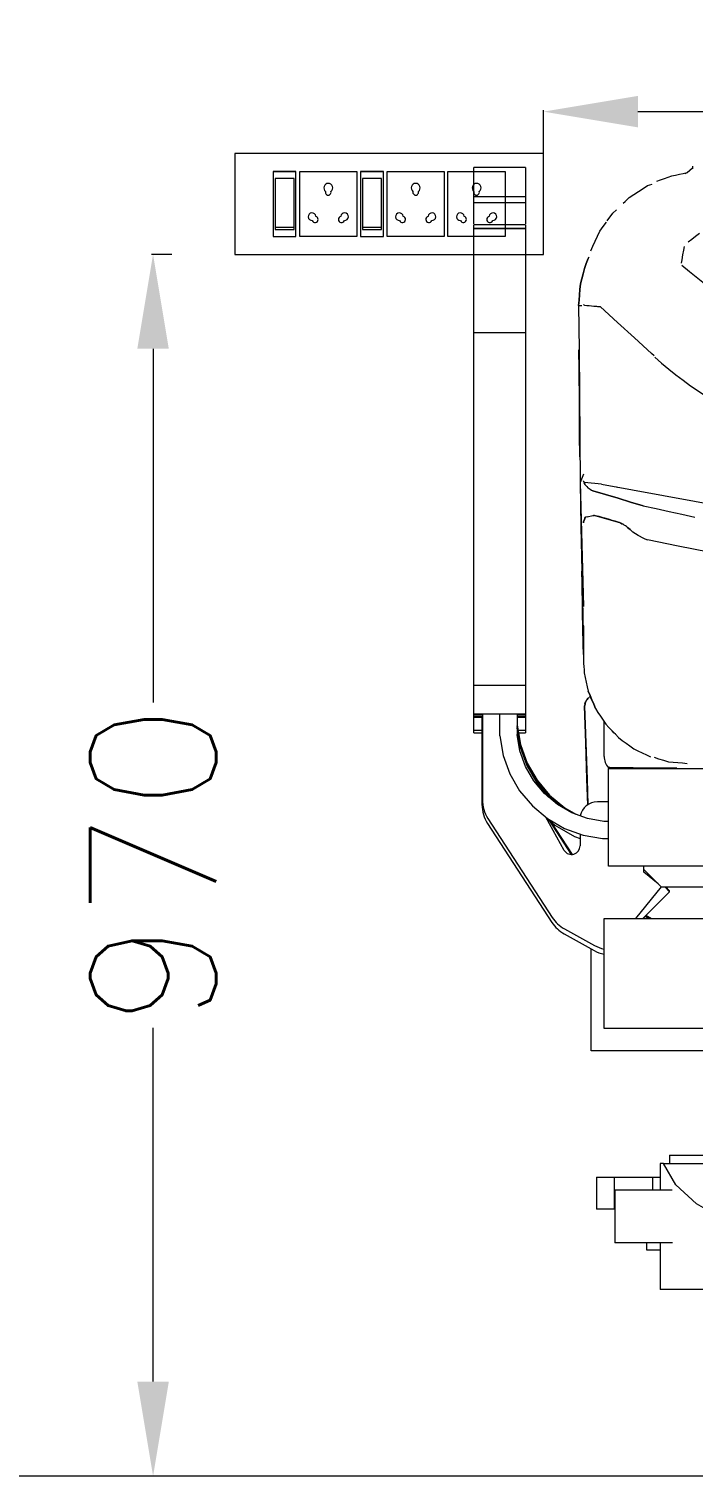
# Model space of a CAD drawing. Extents: x 3552052 to 4102982, y -707811 to -630695.
# Drawn here: x 3875047 to 3875574, y -691537 to -690388 of the extents above; entities that cross this region are included whole.
import ezdxf

# ---------------------------------------------------------------- set-up
doc = ezdxf.new("R2010")
doc.units = 0
doc.header["$LTSCALE"] = 6
doc.header["$MEASUREMENT"] = 0
doc.layers.get('Defpoints').update_dxf_attribs({"linetype": 'CONTINUOUS', "lineweight": 0})
for name, color, linetype, lineweight in [('ELE-2NOS OF 6-16 RAW POWER SOCKET', 1, 'CONTINUOUS', 0), ('ELE-3NOS 6-16A POWER SOCKET', 5, 'CONTINUOUS', 0), ('ELE-4M UPS P.SB', 3, 'CONTINUOUS', 0), ('EQP', 6, 'CONTINUOUS', 0), ('MEP_HVAC_RA_DUCT', 1, 'CONTINUOUS', 0)]:
    doc.layers.add(name, color=color, linetype=linetype, lineweight=lineweight)
doc.styles.add('ROMANS', font='romans.shx')
doc.dimstyles.new('AEPL1', dxfattribs={"dimtxt": 100, "dimasz": 75, "dimexe": 1.25, "dimexo": 50, "dimtad": 0, "dimdec": 0, "dimtxsty": 'ROMANS', "dimcen": 2.5, "dimclrd": 7, "dimclre": 7, "dimadec": 0, "dimazin": 0, "dimtfac": 1, "dimtdec": 0, "dimtmove": 0, "dimatfit": 3, "dimfxl": 1, "dimlwd": 0, "dimlwe": 0, "dimarcsym": 0})

# ---------------------------------------------------------------- blocks, each defined once
blk = doc.blocks.new('543WYH')
at = {"layer": 'ELE-2NOS OF 6-16 RAW POWER SOCKET', "color": 30, "linetype": 'ByBlock', "lineweight": 0}
for p, q in [((-123.5, -57), (-123.5, -90.8)), ((-26.5, -57), (-123.5, -57)), ((-26.5, -57), (-123.5, -57)), ((-113, -59.8), (-113, -88)), ((-37, -59.8), (-113, -59.8)), ((-109.6, -59.8), (-109.6, -88)), ((-37, -88), (-37, -59.8)), ((-26.5, -57), (-26.5, -90.8)), ((-26.5, -90.8), (-26.5, -57)), ((-123.5, -90.8), (-26.5, -90.8)), ((-123.5, -96.4), (-26.5, -96.4)), ((-123.5, -181.4), (-123.5, -96.4)), ((-113, -88), (-37, -88)), ((-26.5, -96.4), (-26.5, -181.4)), ((-26.5, -181.4), (-123.5, -181.4)), ((-123.5, -187.1), (-123.5, -220.9)), ((-26.5, -187.1), (-123.5, -187.1)), ((-26.5, -187.1), (-123.5, -187.1)), ((-113, -189.9), (-113, -218)), ((-37, -189.9), (-113, -189.9)), ((-109.6, -189.9), (-109.6, -218)), ((-37, -218), (-37, -189.9)), ((-26.5, -187.1), (-26.5, -220.9)), ((-26.5, -220.9), (-26.5, -187.1)), ((-123.5, -220.9), (-26.5, -220.9)), ((-123.5, -311.5), (-123.5, -226.5)), ((-123.5, -226.5), (-26.5, -226.5)), ((-113, -218), (-37, -218)), ((-26.5, -226.5), (-26.5, -311.5)), ((-26.5, -311.5), (-123.5, -311.5)), ((-123.5, -402.2), (-123.5, -317.1)), ((-123.5, -317.1), (-26.5, -317.1)), ((-26.5, -317.1), (-26.5, -402.2)), ((-26.5, -402.2), (-123.5, -402.2))]:
    blk.add_line(p, q, dxfattribs=at)
blk.add_lwpolyline([(-150, 0), (-150, -459.1), (0, -459.1), (0, 0)], close=True, dxfattribs=at)
for centre, radius, start, end in [((-97.9, -119.2), 4.6, 112.6838, 345.0951), ((-93.9, -114.7), 5.7, 275.2689, 182.51), ((-57.7, -138.9), 4.22, 71.4031, 288.5969), ((-51, -138.9), 6.62, 217.1584, 142.8416), ((-97.9, -158.6), 4.6, 14.9049, 247.3162), ((-93.9, -163.1), 5.7, 177.49, 84.7311), ((-97.9, -249.3), 4.6, 112.6838, 345.0951), ((-93.9, -244.8), 5.7, 275.2689, 182.51), ((-57.7, -269), 4.22, 71.4031, 288.5969), ((-51, -269), 6.62, 217.1584, 142.8416), ((-97.9, -288.7), 4.6, 14.9049, 247.3162), ((-93.9, -293.2), 5.7, 177.49, 84.7311), ((-97.9, -339.9), 4.6, 112.6838, 345.0951), ((-93.9, -335.4), 5.7, 275.2689, 182.51), ((-57.7, -359.7), 4.22, 71.4031, 288.5969), ((-51, -359.7), 6.62, 217.1584, 142.8416), ((-97.9, -379.4), 4.6, 14.9049, 247.3162), ((-93.9, -383.9), 5.7, 177.49, 84.7311)]:
    blk.add_arc(centre, radius, start, end, dxfattribs=at)
blk = doc.blocks.new('*D379')
at = {"layer": 'Defpoints', "color": 0, "linetype": 'ByBlock', "transparency": 16777216}
for p in [(3875210.4, -690566.9), (3875145.4, -691536.9), (3875210.4, -691536.9)]:
    blk.add_point(p, dxfattribs=at)
at = {"layer": 'ELE-4M UPS P.SB', "color": 7, "linetype": 'ByBlock', "lineweight": 0, "transparency": 16777216}
for p, q in [((3875160.4, -690566.9), (3875144.1, -690566.9)), ((3875145.4, -690641.9), (3875145.4, -690922.7)), ((3875145.4, -691461.9), (3875145.4, -691181.1)), ((3875160.4, -691536.9), (3875144.1, -691536.9))]:
    blk.add_line(p, q, dxfattribs=at)
at = {"layer": 'ELE-4M UPS P.SB', "color": 7, "linetype": 'ByBlock', "transparency": 16777216}
for points in [[(3875132.9, -690641.9), (3875157.9, -690641.9), (3875145.4, -690566.9)], [(3875132.9, -691461.9), (3875157.9, -691461.9), (3875145.4, -691536.9)]]:
    blk.add_solid(points, dxfattribs=at)
at = {"layer": 'ELE-4M UPS P.SB', "color": 0, "linetype": 'ByBlock', "transparency": 16777216, "insert": (3875145.4, -691051.9), "char_height": 100, "attachment_point": 5, "rotation": 90, "style": 'ROMANS'}
blk.add_mtext('970', dxfattribs=at)
blk = doc.blocks.new('*D380')
at = {"layer": 'Defpoints', "color": 0, "linetype": 'ByBlock', "transparency": 16777216}
for p in [(3876525.4, -690453.6), (3875455.3, -690540.3), (3876525.4, -690540.3)]:
    blk.add_point(p, dxfattribs=at)
at = {"layer": 'ELE-4M UPS P.SB', "color": 7, "linetype": 'ByBlock', "lineweight": 0, "transparency": 16777216}
for p, q in [((3875455.3, -690490.3), (3875455.3, -690452.3)), ((3876525.4, -690490.3), (3876525.4, -690452.3)), ((3875530.3, -690453.6), (3875820.7, -690453.6)), ((3876450.4, -690453.6), (3876160, -690453.6))]:
    blk.add_line(p, q, dxfattribs=at)
at = {"layer": 'ELE-4M UPS P.SB', "color": 7, "linetype": 'ByBlock', "transparency": 16777216}
for points in [[(3875530.3, -690441.1), (3875530.3, -690466.1), (3875455.3, -690453.6)], [(3876450.4, -690441.1), (3876450.4, -690466.1), (3876525.4, -690453.6)]]:
    blk.add_solid(points, dxfattribs=at)
at = {"layer": 'ELE-4M UPS P.SB', "color": 0, "linetype": 'ByBlock', "transparency": 16777216, "insert": (3875990.3, -690453.6), "char_height": 100, "attachment_point": 5, "style": 'ROMANS'}
blk.add_mtext('1070', dxfattribs=at)

msp = doc.modelspace()

# ---------------------------------------------------------------- linework, layer by layer
at = {"layer": 'EQP'}
for p, q in [((3875441.1, -690497.9), (3875399.9, -690497.9)), ((3875399.9, -690498), (3875399.9, -690497.9)), ((3875399.9, -690505.5), (3875399.9, -690498)), ((3875441.1, -690497.9), (3875441.1, -690498)), ((3875441.1, -690498), (3875441.1, -690505.5)), ((3875569.4, -690502), (3875573.7, -690498.3)), ((3875399.9, -690521.3), (3875399.9, -690505.5)), ((3875441.1, -690505.5), (3875441.1, -690521.3)), ((3875567.8, -690502.6), (3875569.4, -690502)), ((3875441.1, -690521.2), (3875399.9, -690521.2)), ((3875399.9, -690525.7), (3875399.9, -690521.3)), ((3875441.1, -690521.3), (3875441.1, -690525.7)), ((3875538, -690512.3), (3875541.6, -690511.1)), ((3875538, -690512.3), (3875541.7, -690511.1)), ((3875399.9, -690542.7), (3875399.9, -690525.7)), ((3875399.9, -690525.7), (3875441.1, -690525.7)), ((3875441.1, -690525.7), (3875441.1, -690542.7)), ((3875513.2, -690531.6), (3875510.5, -690534.1)), ((3875441.1, -690543.5), (3875399.9, -690543.5)), ((3875399.9, -690546.4), (3875399.9, -690543.5)), ((3875441.1, -690543.5), (3875441.1, -690546.4)), ((3875505.8, -690540.4), (3875510.5, -690534.1)), ((3875441.1, -690546.4), (3875399.9, -690546.4)), ((3875399.9, -690628.9), (3875399.9, -690546.4)), ((3875399.9, -690546.4), (3875441.1, -690546.4)), ((3875441.1, -690546.4), (3875441.1, -690628.9)), ((3875484.7, -690590.4), (3875484.7, -690590.5)), ((3875399.9, -690908.9), (3875399.9, -690628.9)), ((3875399.9, -690628.9), (3875441.1, -690628.9)), ((3875441.1, -690628.9), (3875441.1, -690908.9)), ((3875484.3, -690727.6), (3875484, -690709.9)), ((3875487, -690741.5), (3875484.5, -690748.1)), ((3875484.5, -690748.1), (3875487, -690846.4)), ((3875487, -690747.1), (3875487, -690746.8)), ((3875501.4, -690749.5), (3875487.9, -690748.1)), ((3875512.9, -690751.6), (3875513.7, -690751.8)), ((3875489.9, -690775.3), (3875494.4, -690774.2)), ((3875495.8, -690774.2), (3875495.2, -690774.1)), ((3875495.2, -690774.1), (3875514.6, -690779.5)), ((3875495.8, -690774.2), (3875496.3, -690774.2)), ((3875499.3, -690774.9), (3875498.9, -690775)), ((3875487.4, -690778.4), (3875487, -690779.4)), ((3875487, -690779.4), (3875487.4, -690778.4)), ((3875487, -690779.7), (3875487, -690780.1)), ((3875487, -690780.1), (3875487, -690779.7)), ((3875489.9, -690775.3), (3875488.6, -690775.5)), ((3875505.2, -690776.6), (3875505.2, -690776.7)), ((3875505.2, -690776.6), (3875505.2, -690776.7)), ((3875505.2, -690776.6), (3875507.4, -690777.4)), ((3875486.5, -690853.6), (3875486.6, -690867.3)), ((3875486.7, -690868.3), (3875486.6, -690867.3)), ((3875399.9, -690931.6), (3875399.9, -690908.9)), ((3875399.9, -690908.9), (3875441.1, -690908.9)), ((3875441.1, -690908.9), (3875441.1, -690931.6)), ((3875488.2, -690923.9), (3875488.7, -690922.3)), ((3875491.4, -690919), (3875490.5, -690919.6)), ((3875490.5, -690919.6), (3875491.1, -690919.2)), ((3875492.6, -690918.4), (3875491.7, -690918.6)), ((3875492.6, -690918.4), (3875491.7, -690918.6)), ((3875492.6, -690918.2), (3875492.1, -690918.5)), ((3875492.1, -690918.5), (3875492.5, -690918.3)), ((3875492.8, -690919.2), (3875492.3, -690917.2)), ((3875494.3, -690921.9), (3875492.8, -690919.2)), ((3875399.9, -690931.6), (3875441.1, -690931.6)), ((3875399.9, -690931.9), (3875399.9, -690931.6)), ((3875399.9, -690933.2), (3875399.9, -690931.9)), ((3875399.9, -690931.9), (3875406.8, -690931.9)), ((3875399.9, -690933.4), (3875406.8, -690933.4)), ((3875399.9, -690934.4), (3875399.9, -690933.5)), ((3875399.9, -690944.7), (3875399.9, -690934.3)), ((3875399.9, -690934.4), (3875406.8, -690934.4)), ((3875406.5, -690934.3), (3875406.5, -691003.8)), ((3875406.8, -690931.6), (3875406.8, -690999.8)), ((3875420.6, -690949.3), (3875420.6, -690931.6)), ((3875434.3, -690931.6), (3875434.3, -690948.1)), ((3875434.3, -690931.9), (3875441.1, -690931.9)), ((3875434.3, -690933.4), (3875441.1, -690933.4)), ((3875434.3, -690934.4), (3875441.1, -690934.4)), ((3875441.1, -690931.6), (3875441.1, -690931.9)), ((3875441.1, -690931.9), (3875441.1, -690933.2)), ((3875441.1, -690933.5), (3875441.1, -690934.4)), ((3875441.1, -690934.3), (3875441.1, -690944.7)), ((3875399.9, -690946.8), (3875399.9, -690944.7)), ((3875399.9, -690944.7), (3875406.5, -690944.7)), ((3875399.9, -690946.8), (3875406.5, -690946.8)), ((3875434.3, -690940.8), (3875437, -690956.1)), ((3875437, -690956.5), (3875434.3, -690941.3)), ((3875437, -690957.9), (3875434.3, -690942.7)), ((3875437, -690958.4), (3875434.3, -690943.2)), ((3875435, -690944.7), (3875441.1, -690944.7)), ((3875435.4, -690946.8), (3875441.1, -690946.8)), ((3875441.1, -690944.7), (3875441.1, -690946.8)), ((3875503.5, -690965.5), (3875503.5, -690938)), ((3875511.2, -690946.9), (3875509.8, -690945.3)), ((3875512.4, -690947.9), (3875511.2, -690946.9)), ((3875420.6, -690949.3), (3875423.3, -690964.7)), ((3875436.6, -690961.1), (3875434.3, -690948.1)), ((3875437, -690956.1), (3875442.3, -690970.8)), ((3875437, -690956.5), (3875437, -690956.1)), ((3875442.3, -690971.2), (3875437, -690956.5)), ((3875437, -690958.4), (3875437, -690957.9)), ((3875442.3, -690972.6), (3875437, -690957.9)), ((3875442.3, -690973.1), (3875437, -690958.4)), ((3875524.4, -690957.6), (3875524, -690957.3)), ((3875423.3, -690964.7), (3875428.6, -690979.4)), ((3875441.1, -690973.5), (3875436.6, -690961.1)), ((3875428.6, -690979.4), (3875436.4, -690992.9)), ((3875447.7, -690985), (3875441.1, -690973.5)), ((3875442.3, -690970.8), (3875450.2, -690984.3)), ((3875442.3, -690971.2), (3875442.3, -690970.8)), ((3875450.2, -690984.8), (3875442.3, -690971.2)), ((3875442.3, -690973.1), (3875442.3, -690972.6)), ((3875450.2, -690986.2), (3875442.3, -690972.6)), ((3875450.2, -690986.7), (3875442.3, -690973.1)), ((3875506.9, -690974.1), (3875506.9, -690975)), ((3875506.9, -690975), (3875623.7, -690975)), ((3875506.9, -691052.7), (3875506.9, -690975)), ((3875436.4, -690992.9), (3875446.5, -691004.9)), ((3875456.2, -690995.1), (3875447.7, -690985)), ((3875450.2, -690984.3), (3875460.2, -690996.3)), ((3875450.2, -690984.8), (3875450.2, -690984.3)), ((3875460.2, -690996.8), (3875450.2, -690984.8)), ((3875450.2, -690986.7), (3875450.2, -690986.2)), ((3875460.2, -690998.2), (3875450.2, -690986.2)), ((3875459.7, -690998), (3875450.2, -690986.7)), ((3875466.4, -691003.6), (3875456.2, -690995.1)), ((3875460.2, -690996.3), (3875472.2, -691006.3)), ((3875460.2, -690996.8), (3875460.2, -690996.3)), ((3875472.2, -691006.8), (3875460.2, -690996.8)), ((3875467.5, -691004.3), (3875460.2, -690998.2)), ((3875477.8, -691010.2), (3875466.4, -691003.6)), ((3875506.9, -691001.6), (3875498.1, -691001.6)), ((3875411.2, -691014.8), (3875462.3, -691093.4)), ((3875446.5, -691004.9), (3875458.5, -691014.9)), ((3875471.7, -691040.2), (3875457.2, -691013.9)), ((3875457.4, -691014.2), (3875464.3, -691020)), ((3875458.5, -691014.9), (3875472, -691022.7)), ((3875472.2, -691006.3), (3875480.9, -691011.3)), ((3875472.2, -691006.8), (3875472.2, -691006.3)), ((3875478.6, -691010.5), (3875472.2, -691006.8)), ((3875490.3, -691014.8), (3875477.8, -691010.2)), ((3875503.3, -691017.1), (3875490.3, -691014.8)), ((3875411, -691018.7), (3875462, -691097.4)), ((3875477.5, -691043.3), (3875460, -691016.4)), ((3875461.2, -691017.4), (3875478, -691043.3)), ((3875464.3, -691020), (3875479.9, -691029)), ((3875472, -691022.7), (3875486.7, -691028.1)), ((3875484.4, -691027.2), (3875484.4, -691036.5)), ((3875506.9, -691017.1), (3875503.3, -691017.1)), ((3875479.9, -691029), (3875484.4, -691030.6)), ((3875486.7, -691028.1), (3875502.1, -691030.8)), ((3875502.1, -691030.8), (3875506.9, -691030.8)), ((3875623.7, -691052.7), (3875506.9, -691052.7)), ((3875535, -691055.4), (3875535, -691052.7)), ((3875535, -691055.4), (3875548.8, -691069.2)), ((3875535, -691057.5), (3875535, -691055.4)), ((3875546.4, -691066.8), (3875535, -691057.5)), ((3875528.6, -691094.1), (3875548.9, -691069.2)), ((3875534.3, -691094.1), (3875555.4, -691073)), ((3875548.8, -691069.2), (3876351, -691069.2)), ((3875555.4, -691073), (3875551.6, -691069.2)), ((3875552.4, -691069.2), (3875555.4, -691072.2)), ((3875555.4, -691073), (3875555.4, -691072.2)), ((3875503.5, -691094.1), (3876388.9, -691094.1)), ((3875503.5, -691181.6), (3875503.5, -691094.1)), ((3875535.9, -691094.1), (3875535, -691093.4)), ((3875538.3, -691094.1), (3875535.9, -691092.5)), ((3875536.7, -691091.7), (3875541.2, -691094.1)), ((3875471.7, -691106.4), (3875495.6, -691119.6)), ((3875472, -691102.4), (3875495.8, -691115.7)), ((3875493.3, -691199.3), (3875493.3, -691118.4)), ((3876388.9, -691181.6), (3875503.5, -691181.6)), ((3875737.4, -691199.3), (3875493.3, -691199.3)), ((3875547.9, -691288.8), (3875547.9, -691309.7)), ((3875550.6, -691288.8), (3875547.9, -691288.8)), ((3875550.6, -691288.8), (3875700.5, -691288.8)), ((3875555.3, -691282.2), (3875555.3, -691288.8)), ((3875555.3, -691282.2), (3875591.1, -691282.2)), ((3875497.5, -691299.5), (3875497.5, -691325.1)), ((3875497.5, -691299.5), (3875511.4, -691299.5)), ((3875511.4, -691299.5), (3875542.2, -691299.5)), ((3875511.4, -691299.5), (3875511.4, -691325.1)), ((3875542.2, -691299.5), (3875548.5, -691299.5)), ((3875542.2, -691309.7), (3875542.2, -691299.5)), ((3875511.9, -691309.7), (3875511.9, -691351.7)), ((3875511.9, -691309.7), (3875526.5, -691309.7)), ((3875526.5, -691309.7), (3875557.6, -691309.7)), ((3875511.4, -691325.1), (3875497.5, -691325.1)), ((3875511.9, -691325.1), (3875511.4, -691325.1)), ((3875526.5, -691351.7), (3875511.9, -691351.7)), ((3875557.7, -691351.7), (3875526.5, -691351.7)), ((3875537, -691351.7), (3875537, -691357.4)), ((3875537, -691357.4), (3875548, -691357.4)), ((3875547.9, -691351.7), (3875547.9, -691374.3)), ((3875548, -691375.3), (3875548, -691388.9)), ((3875687.9, -691388.9), (3875548, -691388.9))]:
    msp.add_line(p, q, dxfattribs=at)
at = {"layer": 'EQP', "flags": 128}
for points in [[(3875574.1, -690498.8), (3875574, -690498.4), (3875574, -690497.9), (3875574, -690497.4), (3875574, -690497)], [(3875556.9, -690504.9), (3875554, -690505.9), (3875551, -690507), (3875548, -690508), (3875545.1, -690509.1)], [(3875569.4, -690502.2), (3875566.3, -690502.9), (3875563.2, -690503.5), (3875560.1, -690504.2), (3875556.9, -690504.9)], [(3875518.7, -690526.3), (3875520.1, -690524.9), (3875523.4, -690521.8)], [(3875523.4, -690521.8), (3875527, -690519.4), (3875530.7, -690517.1), (3875534.4, -690514.7), (3875538, -690512.3)], [(3875500.1, -690548.5), (3875502.7, -690544.9), (3875505.3, -690541.4)], [(3875492.8, -690564.2), (3875494.5, -690560.4), (3875496.4, -690556.4), (3875498.3, -690552.5), (3875500.1, -690548.5)], [(3875579.1, -690550.4), (3875576.1, -690552.7), (3875573.1, -690555), (3875570.1, -690557.3)], [(3875566.9, -690560.8), (3875566.4, -690563.5), (3875565.8, -690567.3), (3875565.2, -690571.2), (3875564.7, -690573.8)], [(3875489.1, -690574.1), (3875488, -690578.2), (3875486.9, -690582.3), (3875485.8, -690586.4), (3875484.7, -690590.5)], [(3875484.7, -690590.4), (3875485.8, -690586.3), (3875486.9, -690582.3), (3875488, -690578.2), (3875489.1, -690574.1)], [(3875484.7, -690590.5), (3875485.8, -690586.4), (3875486.9, -690582.3), (3875488, -690578.2), (3875489.1, -690574.1)], [(3875491.4, -690569.1), (3875490.9, -690570.2), (3875489.1, -690574.1)], [(3875489.1, -690574.1), (3875490.9, -690570.2), (3875491.4, -690569.1)], [(3875565.1, -690575.5), (3875571.2, -690580.4), (3875577.9, -690585.7), (3875584.6, -690591.1), (3875591.3, -690596.4)], [(3875483.2, -690607.5), (3875483.6, -690603.2), (3875484, -690599), (3875484.3, -690594.7), (3875484.7, -690590.4)], [(3875483.2, -690607.5), (3875483.6, -690603.2), (3875484, -690599), (3875484.3, -690594.7), (3875484.7, -690590.5)], [(3875484.7, -690590.5), (3875484.3, -690594.7), (3875484, -690599), (3875483.6, -690603.2), (3875483.2, -690607.5)], [(3875483.2, -690607.5), (3875483.6, -690642.6), (3875483.9, -690677.8), (3875484.2, -690712.9), (3875484.5, -690748.1)], [(3875483.2, -690607.5), (3875483.3, -690607.5), (3875483.4, -690607.5), (3875483.4, -690607.5), (3875483.5, -690607.5)], [(3875483.5, -690607.5), (3875484.1, -690607.5), (3875484.6, -690607.5), (3875485.2, -690607.5), (3875485.7, -690607.5)], [(3875488, -690607.5), (3875487.8, -690607.3), (3875487.5, -690607.2), (3875487.3, -690607.1), (3875487, -690606.9)], [(3875495.2, -690608.3), (3875493.4, -690608.1), (3875491.6, -690607.9), (3875489.8, -690607.7), (3875488, -690607.5)], [(3875497.8, -690608.4), (3875497.1, -690608.4), (3875496.5, -690608.4), (3875495.8, -690608.3), (3875495.2, -690608.3)], [(3875500.5, -690608.5), (3875499.8, -690608.5), (3875499.1, -690608.5), (3875498.5, -690608.5), (3875497.8, -690608.4)], [(3875543.1, -690647.4), (3875541.1, -690645.6), (3875527.6, -690633.3), (3875514.1, -690620.9), (3875500.5, -690608.5)], [(3875484, -690709.9), (3875483.8, -690684.3), (3875483.6, -690658.7), (3875483.5, -690642.6)], [(3875543.6, -690648.5), (3875546.4, -690650.8), (3875549.1, -690653.2), (3875551.9, -690655.6), (3875554.7, -690658)], [(3875554.7, -690658), (3875560.5, -690662.5), (3875566.3, -690666.9), (3875572.1, -690671.4), (3875603.5, -690692.2)], [(3875484.5, -690748.1), (3875485.1, -690783.2), (3875485.8, -690818.4), (3875486.5, -690853.6), (3875487, -690883.5)], [(3875487, -690747.1), (3875487.2, -690747.4), (3875487.5, -690747.6), (3875487.7, -690747.8), (3875487.9, -690748.1)], [(3875488.5, -690748.4), (3875488.2, -690748.5), (3875487.9, -690748.6), (3875487.6, -690748.6), (3875487.3, -690748.7)], [(3875487.3, -690748.7), (3875488.1, -690749.6), (3875488.9, -690750.5), (3875489.7, -690751.3), (3875490.5, -690752.2)], [(3875501.4, -690749.5), (3875526, -690754), (3875550.5, -690758.4), (3875575.1, -690762.9), (3875599.7, -690767.4)], [(3875490.5, -690752.2), (3875491.5, -690752.8), (3875492.4, -690753.4), (3875493.4, -690754.1), (3875494.4, -690754.7)], [(3875534.5, -690766.6), (3875524.5, -690763.6), (3875514.5, -690760.6), (3875504.5, -690757.6), (3875494.4, -690754.7)], [(3875494.4, -690754.7), (3875504.5, -690757.6), (3875514.5, -690760.6), (3875524.5, -690763.6), (3875534.5, -690766.6)], [(3875494.4, -690774.2), (3875494.9, -690774.2), (3875495.3, -690774.2)], [(3875505.2, -690776.6), (3875502.7, -690776), (3875500.2, -690775.3), (3875497.7, -690774.7), (3875495.8, -690774.2)], [(3875496.3, -690774.2), (3875497, -690774.4), (3875497.8, -690774.5), (3875498.5, -690774.7), (3875499.3, -690774.9)], [(3875499.3, -690774.9), (3875500.8, -690775.3), (3875502.2, -690775.8), (3875503.7, -690776.2), (3875505.2, -690776.6)], [(3875534.5, -690766.6), (3875544.8, -690768.8), (3875555, -690771), (3875565.2, -690773.2), (3875575.4, -690775.5)], [(3875487, -690780.1), (3875487, -690779.9), (3875487, -690779.7), (3875487, -690779.6), (3875487, -690779.4)], [(3875487, -690779.4), (3875487, -690779.6), (3875487, -690779.7), (3875487, -690779.9), (3875487, -690780.1)], [(3875488.6, -690775.5), (3875488.2, -690776.5), (3875487.8, -690777.5), (3875487.5, -690778.1)], [(3875487.5, -690778.1), (3875487.8, -690777.5), (3875488.2, -690776.5), (3875488.6, -690775.5)], [(3875514.6, -690779.5), (3875512.3, -690778.8), (3875509.9, -690778.1), (3875507.6, -690777.4), (3875505.2, -690776.6)], [(3875514.6, -690779.5), (3875515.6, -690779.9), (3875516.6, -690780.3), (3875517.6, -690780.8), (3875518.6, -690781.2)], [(3875518.6, -690781.2), (3875517.6, -690780.8), (3875516.6, -690780.3), (3875515.6, -690779.9), (3875514.6, -690779.5)], [(3875522.1, -690783.7), (3875521.3, -690783.1), (3875520.4, -690782.4), (3875519.5, -690781.8), (3875518.6, -690781.2)], [(3875522.1, -690783.7), (3875523.2, -690784.6), (3875524.2, -690785.5), (3875525.2, -690786.5), (3875526.2, -690787.4)], [(3875526.2, -690787.4), (3875525.2, -690786.5), (3875524.2, -690785.5), (3875523.2, -690784.6), (3875522.1, -690783.7)], [(3875532.5, -690791.3), (3875532.5, -690791.3), (3875530.4, -690790), (3875528.3, -690788.7), (3875526.2, -690787.4)], [(3875532.5, -690791.3), (3875533.7, -690791.8), (3875535.8, -690792.7), (3875537.8, -690793.6)], [(3875635.1, -690813.1), (3875610.8, -690808.2), (3875586.5, -690803.3), (3875562.2, -690798.5), (3875537.8, -690793.6)], [(3875486.6, -690867.3), (3875486, -690828), (3875485.8, -690818.4)], [(3875487, -690861.9), (3875487, -690889.2)], [(3875487, -690884.5), (3875487, -690883.4), (3875486.9, -690878), (3875486.8, -690872.7), (3875486.6, -690867.3)], [(3875487.1, -690889.5), (3875487.2, -690891.7), (3875487.3, -690894.2), (3875487.5, -690896.8), (3875487.7, -690899.3)], [(3875487.7, -690899.3), (3875488.5, -690903), (3875489.3, -690906.6), (3875490.1, -690910.2), (3875490.9, -690913.8)], [(3875488.7, -690922.3), (3875488.5, -690923.2), (3875488.4, -690924), (3875488.2, -690924.8), (3875488, -690925.7)], [(3875488, -690925.7), (3875488.2, -690924.8), (3875488.4, -690924), (3875488.5, -690923.2), (3875488.7, -690922.3)], [(3875488.2, -690923.9), (3875488.2, -690924.3), (3875488.1, -690924.8), (3875488.1, -690925.2), (3875488, -690925.7)], [(3875488.7, -690922.3), (3875488.6, -690922.7), (3875488.4, -690923.1), (3875488.3, -690923.5), (3875488.2, -690923.9)], [(3875490.5, -690919.6), (3875490, -690920.3), (3875489.6, -690921), (3875489.1, -690921.6), (3875488.7, -690922.3)], [(3875488.7, -690922.3), (3875489.1, -690921.6), (3875489.6, -690921), (3875490, -690920.3), (3875490.5, -690919.6)], [(3875490.9, -690913.8), (3875492.3, -690917.2), (3875493.7, -690920.6), (3875495.2, -690924), (3875496.6, -690927.4)], [(3875496.6, -690927.4), (3875495.2, -690924), (3875493.7, -690920.6), (3875492.3, -690917.2), (3875490.9, -690913.8)], [(3875488, -690925.7), (3875488.9, -690954.7), (3875489.8, -690983.6), (3875490.4, -691004.1)], [(3875490.4, -691004.1), (3875489.8, -690983.6), (3875488.9, -690954.7), (3875488, -690925.7)], [(3875490.4, -691004.1), (3875489.8, -690983.6), (3875488.9, -690954.7), (3875488, -690925.7)], [(3875488, -690925.7), (3875489, -690954.7), (3875489.9, -690983.6), (3875490.6, -691004)], [(3875496.6, -690927.4), (3875498.6, -690930.6), (3875500.7, -690933.7), (3875502.7, -690936.8), (3875504.7, -690939.9)], [(3875504.7, -690939.9), (3875507.3, -690942.6), (3875509.8, -690945.3), (3875512.4, -690948), (3875514.9, -690950.6)], [(3875514.9, -690950.6), (3875517.9, -690952.8), (3875521, -690955), (3875524, -690957.2), (3875527, -690959.4)], [(3875527, -690959.4), (3875530.3, -690961.1), (3875533.7, -690962.7), (3875537, -690964.3), (3875540.3, -690965.9)], [(3875554.7, -690970), (3875550.8, -690968.8), (3875546.9, -690967.6), (3875543.5, -690966.5)], [(3875569.4, -690971.3), (3875565.8, -690971), (3875562.1, -690970.7), (3875558.4, -690970.3), (3875554.7, -690970)], [(3875687.9, -691351.2), (3875656.1, -691349.1), (3875626, -691343.2), (3875599.1, -691333.6), (3875576.9, -691320.9), (3875560.4, -691305.7), (3875550.6, -691288.8)], [(3875547.9, -691374.3), (3875547.9, -691374.8), (3875548, -691375.3)]]:
    msp.add_lwpolyline(points, dxfattribs=at)
at = {"layer": 'EQP'}
for centre, radius, start, end in [((3875517.2, -690965.5), 13.7, 180, 221.1215), ((3875434.3, -690999.8), 27.5, 180, 213), ((3875498.1, -691015.4), 13.8, 90, 168.8625), ((3875477.5, -691036.5), 6.88, 213, 0), ((3875485.3, -691078.4), 27.5, 213, 241), ((3875509.2, -691091.6), 27.5, 241, 257.989)]:
    msp.add_arc(centre, radius, start, end, dxfattribs=at)
for centre, major_axis, ratio, start_param, end_param in [((3875561.1, -690974.1), (-54.2, 0), 0.008727, 0, 1.570796), ((3875434, -691003.8), (27.5, 0), 0.999962, 3.141593, 3.717551), ((3875485.1, -691082.4), (27.5, 0), 0.999962, 3.717551, 4.206243), ((3875508.9, -691095.6), (27.5, 0), 0.999962, 4.206243, 4.511798)]:
    msp.add_ellipse(centre, major_axis=major_axis, ratio=ratio, start_param=start_param, end_param=end_param, dxfattribs=at)
at = {"layer": 'MEP_HVAC_RA_DUCT', "color": 8, "linetype": 'ByBlock'}
msp.add_lwpolyline([(3876525.4, -691536.9), (3873162.2, -691536.9)], dxfattribs=at)

# ---------------------------------------------------------------- block references
at = {"layer": 'ELE-3NOS 6-16A POWER SOCKET', "color": 254, "linetype": 'ByBlock', "true_color": 0xdebad0, "xscale": 0.5333333333333333, "yscale": 0.5333333333333333, "zscale": 0.5333333333333333, "rotation": 89.99999999999999}
msp.add_blockref('543WYH', (3875210.4, -690486.9), dxfattribs=at)

# ---------------------------------------------------------------- dimensions: what is measured, and where the dimension line sits
at = {"layer": 'ELE-4M UPS P.SB', "color": 0, "linetype": 'ByBlock'}
dim = msp.add_linear_dim(base=(3876525.4, -690453.6), p1=(3875455.3, -690540.3), p2=(3876525.4, -690540.3), dimstyle='AEPL1', dxfattribs=at)
dim.commit()
dim.dimension.update_dxf_attribs({"geometry": '*D380', "text_midpoint": (3875990.3, -690453.6)})
dim = msp.add_linear_dim(base=(3875145.4, -691536.9), p1=(3875210.4, -690566.9), p2=(3875210.4, -691536.9), angle=90, dimstyle='AEPL1', dxfattribs=at)
dim.commit()
dim.dimension.update_dxf_attribs({"geometry": '*D379', "text_midpoint": (3875145.4, -691051.9)})

doc.saveas('drawing.dxf')
